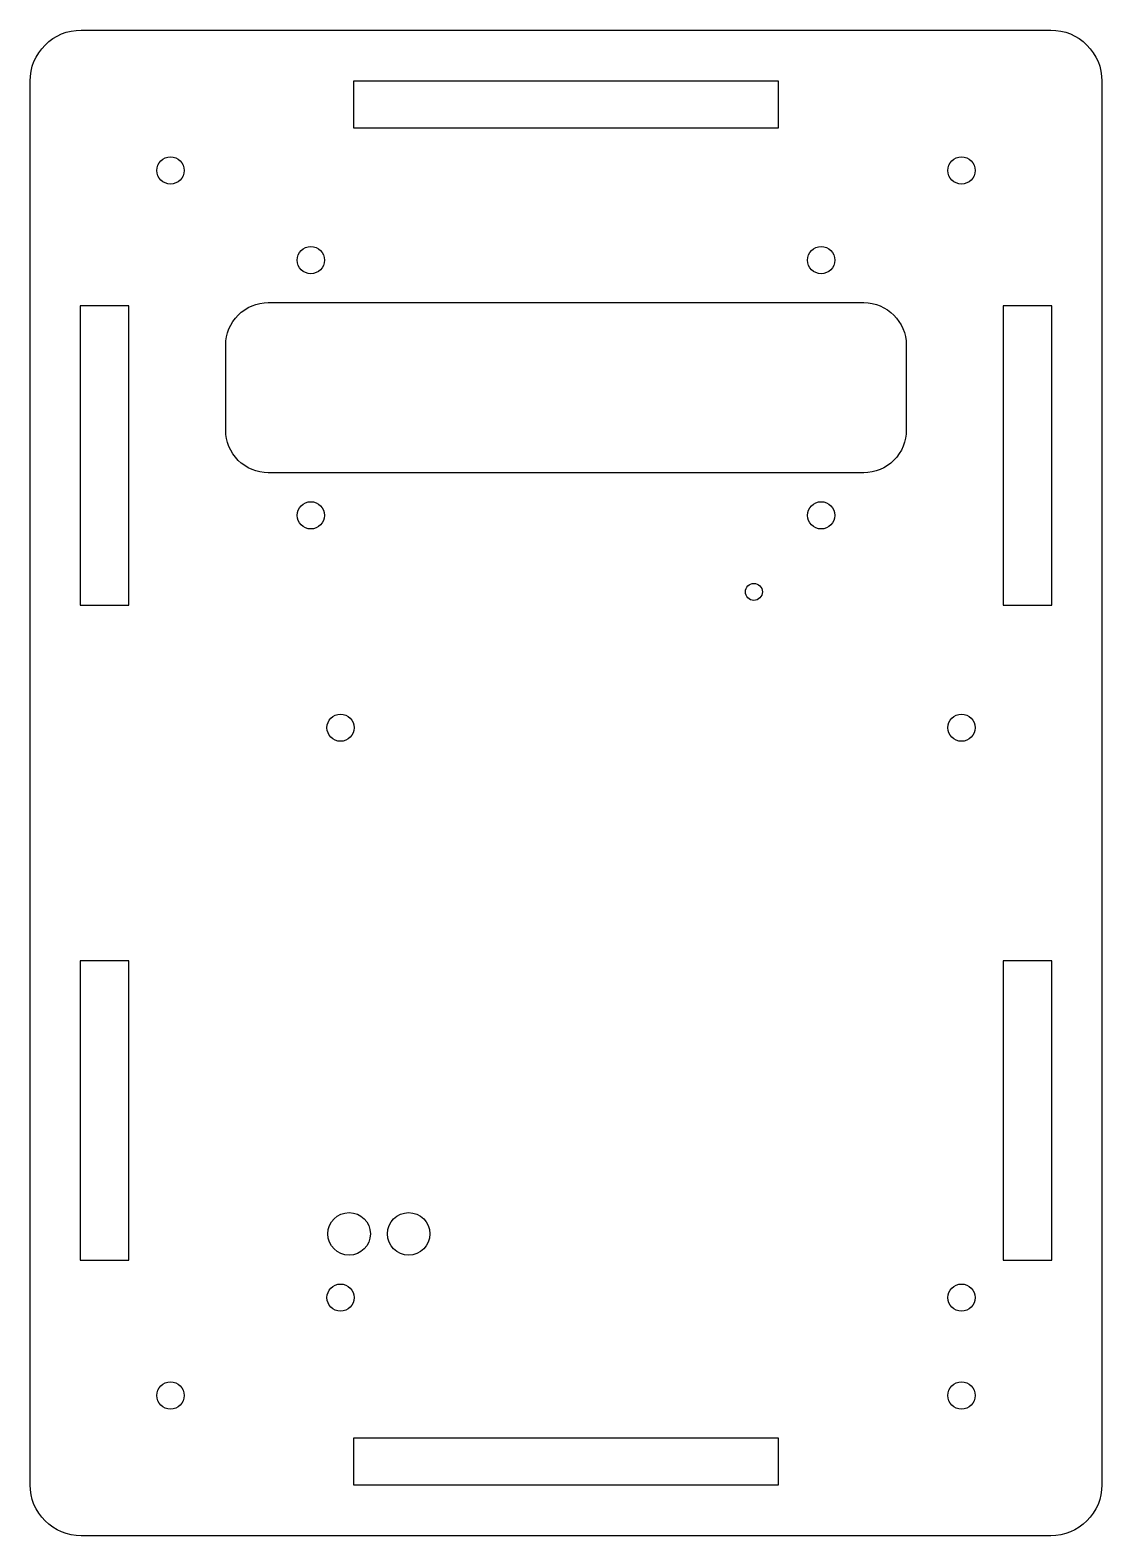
# Model space of a CAD drawing. Header units: millimetres. Extents: x 42 to 168, y -51 to 126.
import ezdxf

# ---------------------------------------------------------------- set-up
doc = ezdxf.new("R2010")
doc.units = ezdxf.units.MM
doc.layers.get('0').update_dxf_attribs({"linetype": 'CONTINUOUS'})

msp = doc.modelspace()

# ---------------------------------------------------------------- linework, layer by layer
for points in [[(168, 119.63), (168, -45.37, -0.414214), (162, -51.37), (48, -51.37, -0.414214), (42, -45.37), (42, 119.63, -0.414214), (48, 125.63), (162, 125.63, -0.414214)], [(70, 73.59, -0.414214), (65, 78.59), (65, 78.59), (65, 88.59, -0.414218), (70, 93.59), (140, 93.59, -0.414209), (145, 88.59), (145, 78.64, -0.417103), (140, 73.59)]]:
    msp.add_lwpolyline(points, format="xyb", close=True)
for points in [[(130, 114.13), (130, 119.63), (80, 119.63), (80, 114.13)], [(53.6, 58.03), (53.6, 93.23), (47.9, 93.23), (47.9, 58.03)], [(156.4, 58.03), (162.1, 58.03), (162.1, 93.23), (156.4, 93.23)], [(53.6, 16.23), (47.9, 16.23), (47.9, -18.97), (53.6, -18.97)], [(162.1, 16.23), (156.4, 16.23), (156.4, -18.97), (162.1, -18.97)], [(80, -39.87), (80, -45.37), (130, -45.37), (130, -39.87)]]:
    msp.add_lwpolyline(points, close=True)
for centre, radius in [((58.5, 109.13), 1.6), ((151.5, 109.13), 1.6), ((75, 98.59), 1.6), ((135, 98.59), 1.6), ((75, 68.59), 1.6), ((135, 68.59), 1.6), ((127.09, 59.59), 1), ((78.5, 43.63), 1.6), ((151.5, 43.63), 1.6), ((79.5, -15.87), 2.5), ((86.5, -15.87), 2.5), ((78.5, -23.37), 1.6), ((151.5, -23.37), 1.6), ((58.5, -34.87), 1.6), ((151.5, -34.87), 1.6)]:
    msp.add_circle(centre, radius)

doc.saveas('drawing.dxf')
